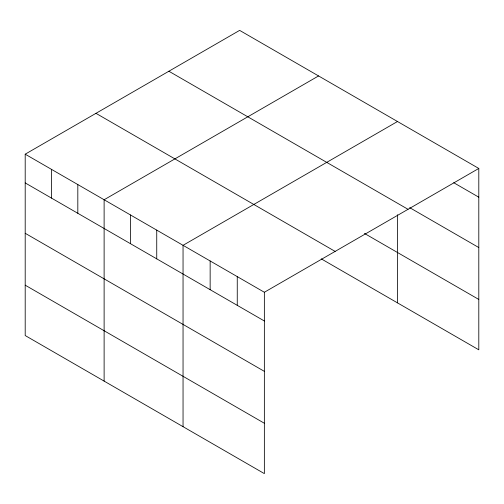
<?xml version="1.0" encoding="UTF-8"?>
<svg xmlns="http://www.w3.org/2000/svg" width="504" height="504" viewBox="0 0 504 504"><rect width="100%" height="100%" fill="white"/><g stroke="black" fill="none" stroke-linecap="round" stroke-linejoin="round"><path stroke-width="0.76" d="M25.2 154.186L264.361 292.263L264.361 473.621L25.2 335.544L25.2 154.186L239.639 30.379L478.8 168.456L478.8 349.814L321.262 258.861M318.56 75.947L104.12 199.754L104.12 381.106M397.486 121.514L183.047 245.316L183.047 426.674M264.361 292.263L478.8 168.456M453.726 182.713L478.8 197.19M409.683 207.648L478.8 247.552M168.871 71.234L408.032 209.311M364.43 233.415L478.8 299.445M95.968 113.331L335.129 251.408M25.2 182.914L264.361 320.991M25.2 233.283L264.361 371.36M25.2 285.176L264.361 423.253M397.486 214.761L397.486 302.866M237.258 276.614L237.258 305.342M210.149 260.965L210.149 289.693M156.738 230.126L156.738 258.861M130.429 214.937L130.429 243.671M77.818 184.565L77.818 213.293M51.509 169.376L51.509 198.103"/></g></svg>
